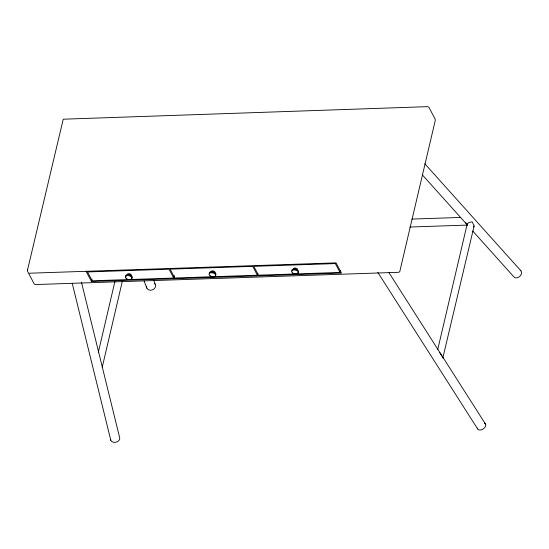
<?xml version="1.0" encoding="UTF-8"?>
<svg xmlns="http://www.w3.org/2000/svg" width="549" height="549" viewBox="0 0 549 549"><rect width="100%" height="100%" fill="white"/><g stroke="black" fill="none" stroke-linecap="round" stroke-linejoin="round"><path stroke-width="0.82" d="M98.395 352.122L114.94 281.349M102.217 367.322L122.31 281.356M29.31 273.217L336.063 262.868L341.451 273.073L91.45 281.513L92.033 279.009M173.704 278.041L169.037 269.195L87.504 271.947L92.17 280.793L173.704 278.041L174.294 275.543M257.399 275.221L252.732 266.368L170.115 269.154L174.781 278.007L257.399 275.221L257.79 273.553M340.009 272.434L335.35 263.582L253.81 266.334L258.476 275.179L340.009 272.434L340.407 270.76M437.738 349.5L467.309 223.594L468.928 222.571L472.147 221.796L474.123 225.955L442.817 358.017M474.123 225.955L473.595 226.957M411.908 219.078L460.728 217.431M409.746 227.032L467.089 225.097M439.639 352.554L443.146 357.886M424.789 163.719L520.912 270.829M422.414 174.932L467.611 225.296M472.758 231.033L513.953 276.936A4.625 3.418 -42.4 0 0 520.081 276.065A4.625 3.418 -42.4 0 0 520.219 270.259M465.511 222.441L467.302 224.665M389.042 272.791L485.57 424.205M377.842 272.414L477.596 428.865M86.063 271.302L91.45 281.513M153.693 280.299L155.23 284.279M144.099 281.047L146.871 288.211M81.465 282.261L119.62 437.539A4.625 3.39 -13.3 0 1 115.798 442.24A4.625 3.39 -13.3 0 1 110.63 439.378M72.221 283.311L110.788 440.25M293.674 269.36A2.1 1.173 13.2 0 1 296.048 268.187A2.1 1.173 13.2 0 1 297.174 270.328M292.054 271.055A3.418 1.908 13.2 0 1 295.918 269.154A3.418 1.908 13.2 0 1 297.757 272.64M293.852 269.271A2.1 1.173 13.2 0 1 295.808 269.202M296.316 269.387A2.1 1.173 13.2 0 1 297.112 269.923M211.063 272.146A2.1 1.173 13.2 0 1 213.163 270.911A2.1 1.173 13.2 0 1 214.858 272.908M209.444 273.841A3.418 1.908 13.2 0 1 212.868 271.837A3.418 1.908 13.2 0 1 215.633 275.083M211.235 272.057A2.1 1.173 13.2 0 1 214.734 273.031M127.265 274.651A2.1 1.173 13.2 0 1 129.996 273.882A2.1 1.173 13.2 0 1 130.868 275.941M126.133 277.183A3.418 1.908 13.2 0 1 126.846 274.706A3.418 1.908 13.2 0 1 131.376 275.612A3.418 1.908 13.2 0 1 131.444 278.247M127.951 274.74A2.1 1.173 13.2 0 1 131.039 275.852M484.376 423.204A4.625 2.923 -32.7 0 1 483.415 428.824A4.625 2.923 -32.7 0 1 477.39 428.11M154.633 283.442A4.625 3.891 -20.8 0 1 152.258 289.941A4.625 3.891 -20.8 0 1 146.549 286.214M27.532 269.998L27.663 271.522L34.223 283.963L35.294 284.56L398.8 272.297L399.761 271.631L435.233 120.588L435.103 119.064L428.879 107.268L427.527 106.657L63.238 119.208L27.532 269.998M292.775 273.066A3.418 1.908 13.2 0 0 298.292 272.88A3.418 1.908 13.2 0 0 293.941 269.957A3.418 1.908 13.2 0 0 292.775 273.066M210.157 275.852A3.418 1.908 13.2 0 0 215.675 275.667A3.418 1.908 13.2 0 0 211.324 272.743A3.418 1.908 13.2 0 0 210.157 275.852M126.469 278.679A3.418 1.908 13.2 0 0 131.986 278.494A3.418 1.908 13.2 0 0 127.636 275.564A3.418 1.908 13.2 0 0 126.469 278.679"/></g></svg>
